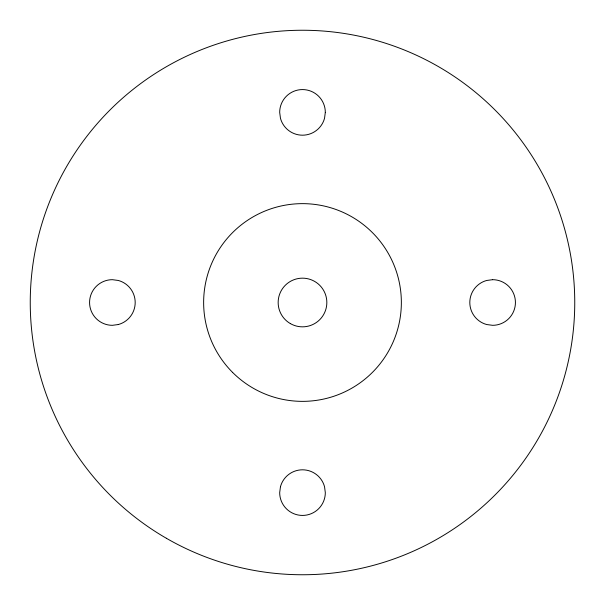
<?xml version="1.0" encoding="UTF-8"?>
<svg xmlns="http://www.w3.org/2000/svg" width="605" height="605" viewBox="0 0 605 605"><rect width="100%" height="100%" fill="white"/><g stroke="black" fill="none" stroke-linecap="round" stroke-linejoin="round"><path stroke-width="0.91" d="M325.316 112.379L324.537 118.285A22.816 22.816 0 0 1 280.463 118.285L279.684 112.379A22.816 22.816 0 0 1 302.5 89.57A22.816 22.816 0 0 1 325.316 112.379M280.463 486.715L279.684 492.621A22.816 22.816 0 0 0 302.5 515.43A22.816 22.816 0 0 0 325.316 492.621L324.537 486.715A22.816 22.816 0 0 0 280.463 486.715M118.285 324.537L112.379 325.316A22.816 22.816 0 0 1 89.57 302.5A22.816 22.816 0 0 1 112.379 279.684L118.285 280.463A22.816 22.816 0 0 1 118.285 324.537M492.621 279.684L486.715 280.463A22.816 22.816 0 0 0 486.715 324.537L492.621 325.316A22.816 22.816 0 0 0 515.43 302.5A22.816 22.816 0 0 0 492.621 279.684M166.375 538.276A272.25 272.25 0 0 0 574.75 302.5A272.25 272.25 0 0 0 166.375 66.724A272.25 272.25 0 0 0 166.375 538.276M232.592 372.408A98.865 98.865 0 0 0 397.992 328.084A98.865 98.865 0 0 0 276.916 207.008A98.865 98.865 0 0 0 232.592 372.408M290.332 323.577A24.336 24.336 0 0 0 326.836 302.5A24.336 24.336 0 0 0 290.332 281.423A24.336 24.336 0 0 0 290.332 323.577"/></g></svg>
